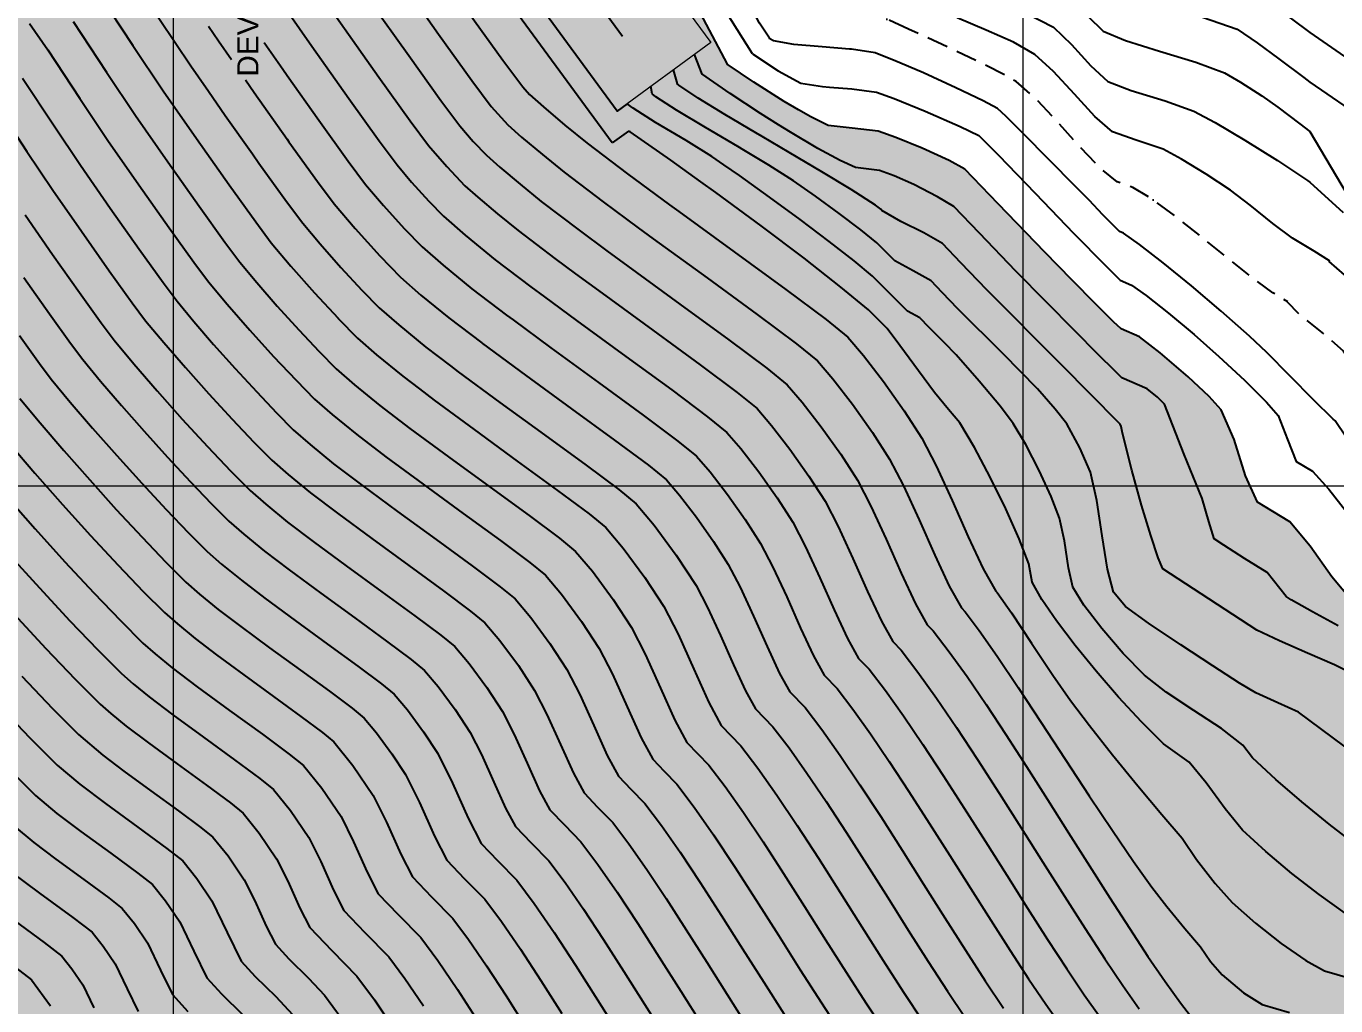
# Model space of a CAD drawing. Extents: x -3306 to 128006, y 43119 to 174431.
# Drawn here: x 62395.68 to 62434.21, y 108659.71 to 108688.53 of the extents above; entities that cross this region are included whole.
import ezdxf
from ezdxf.enums import TextEntityAlignment as Align

# ---------------------------------------------------------------- set-up
doc = ezdxf.new("R2010")
doc.units = 0
doc.header["$MEASUREMENT"] = 0
doc.linetypes.add('TRATTEGGIATA2', pattern=[0.375, 0.25, -0.125])
for name, color, linetype in [('colore lago', 131, 'Continuous'), ('coordinate', 2, 'Continuous'), ('curve livello 1m', 2, 'Continuous'), ('curve livello 5m', 7, 'Continuous'), ('LIN010CO', 2, 'Continuous'), ('LIN018CO', 6, 'Continuous'), ('LIN025CO', 7, 'Continuous')]:
    doc.layers.add(name, color=color, linetype=linetype)
doc.layers.add('Colori bordi', color=5, linetype='Continuous', plot=False)
doc.styles.add('ARIAL', font='arial.ttf')

msp = doc.modelspace()

# ---------------------------------------------------------------- hatches: boundary and pattern name
at = {"layer": 'colore lago', "lineweight": 0}
msp.add_hatch(color=256, dxfattribs=at).paths.add_polyline_path([(62346.766, 108753.305), (62348.103, 108752.427), (62352.959, 108748.821), (62356.983, 108746.672), (62359.292, 108744.895), (62360.553, 108743.926), (62363.411, 108741.712), (62365.637, 108740.673), (62363.36, 108739.839), (62368.197, 108734.582), (62381.151, 108739.327), (62381.923, 108738.487), (62377.207, 108728.317), (62382.044, 108723.06), (62383.531, 108726.268), (62384.61, 108725.772), (62384.891, 108725.5), (62385.513, 108725.007), (62386.29, 108724.44), (62387.153, 108723.834), (62388.028, 108723.224), (62388.845, 108722.646), (62389.533, 108722.136), (62390.061, 108721.586), (62390.416, 108721.182), (62391.046, 108720.467), (62391.593, 108719.84), (62392.228, 108719.121), (62392.561, 108718.731), (62392.862, 108718.087), (62393.16, 108717.245), (62394.064, 108714.455), (62394.378, 108713.747), (62394.823, 108713.14), (62395.432, 108712.426), (62396.026, 108711.854), (62396.545, 108710.804), (62395.703, 108710.571), (62400.102, 108704.942), (62413.395, 108708.628), (62414.097, 108707.729), (62408.577, 108697.972), (62412.975, 108692.343), (62413.775, 108693.757), (62413.775, 108692.195), (62414.821, 108690.222), (62415.316, 108689.288), (62415.726, 108688.514), (62415.989, 108688.018), (62416.308, 108687.414), (62417.091, 108686.877), (62417.986, 108686.309), (62418.762, 108685.857), (62419.277, 108685.61), (62419.98, 108685.523), (62420.747, 108685.436), (62421.269, 108685.254), (62422.042, 108684.935), (62422.834, 108684.575), (62423.302, 108684.318), (62424.281, 108683.305), (62425.656, 108681.875), (62426.449, 108681.066), (62427.156, 108680.351), (62427.673, 108679.833), (62427.895, 108679.62), (62428.432, 108679.384), (62429.04, 108678.92), (62429.869, 108678.212), (62430.484, 108677.629), (62430.843, 108677.243), (62431.218, 108676.364), (62431.557, 108675.296), (62431.913, 108674.527), (62432.355, 108674.247), (62432.858, 108673.942), (62433.455, 108673.231), (62434.097, 108672.326), (62434.701, 108671.601), (62435.197, 108671.28), (62435.685, 108671.01), (62436.144, 108670.755), (62436.707, 108670.388), (62437.492, 108669.855), (62438.358, 108669.253), (62439.162, 108668.678), (62440.078, 108667.996), (62441.13, 108667.19), (62442.002, 108666.501), (62442.908, 108665.758), (62443.789, 108665.021), (62444.562, 108664.359), (62445.144, 108663.844), (62445.453, 108663.547), (62446.014, 108662.665), (62446.501, 108661.941), (62447.153, 108661.7), (62448.876, 108661.081), (62447.183, 108652.749), (62446.943, 108651.566), (62441.595, 108652.495), (62436.09, 108653.04), (62430.527, 108653.236), (62424.984, 108653.069), (62419.433, 108652.547), (62413.953, 108651.637), (62408.529, 108650.359), (62403.21, 108648.764), (62398.021, 108646.797), (62392.955, 108644.487), (62388.067, 108641.873), (62383.347, 108638.914), (62379.143, 108635.919), (62374.987, 108632.528), (62370.912, 108628.752), (62368.501, 108626.219), (62346.766, 108626.219)])

# ---------------------------------------------------------------- linework, layer by layer
at = {"layer": 'Colori bordi', "linetype": 'Continuous', "lineweight": 0, "flags": 128}
msp.add_lwpolyline([(62415.316, 108689.288), (62415.726, 108688.514), (62415.989, 108688.018), (62416.308, 108687.414), (62417.091, 108686.877), (62417.986, 108686.309), (62418.762, 108685.857), (62419.277, 108685.61), (62419.98, 108685.523), (62420.747, 108685.436), (62420.747, 108685.436), (62421.269, 108685.254), (62422.042, 108684.935), (62422.834, 108684.575), (62423.302, 108684.318), (62423.302, 108684.318), (62424.281, 108683.305), (62425.656, 108681.875), (62425.656, 108681.875), (62426.449, 108681.066), (62427.156, 108680.351), (62427.673, 108679.833), (62427.895, 108679.62), (62428.432, 108679.384), (62428.432, 108679.384), (62429.04, 108678.92), (62429.869, 108678.212), (62429.869, 108678.212), (62430.484, 108677.629), (62430.843, 108677.243), (62430.843, 108677.243), (62431.218, 108676.364), (62431.557, 108675.296), (62431.913, 108674.527), (62431.913, 108674.527), (62432.355, 108674.247), (62432.858, 108673.942), (62432.858, 108673.942), (62433.455, 108673.231), (62434.097, 108672.326), (62434.701, 108671.601)], dxfattribs=at)
at = {"layer": 'coordinate', "linetype": 'Continuous', "lineweight": 0}
for p, q in [((62425, 108762.986), (62425, 108626.219)), ((62400, 108729.257), (62400, 108626.219)), ((62378.839, 108675), (62490.266, 108675))]:
    msp.add_line(p, q, dxfattribs=at)
at = {"layer": 'curve livello 1m'}
for p, q in [((62417.05, 108687.711), (62415.494, 108690.191)), ((62433.449, 108688.343), (62435.388, 108686.992)), ((62433.449, 108686.885), (62435.388, 108685.543)), ((62433.449, 108685.432), (62434.858, 108683.042))]:
    msp.add_line(p, q, dxfattribs=at)
at = {"layer": 'curve livello 1m', "flags": 128}
for points in [[(62393.102, 108695.914), (62393.328, 108695.726), (62394.021, 108695.122), (62394.742, 108694.465), (62395.47, 108693.78), (62396.178, 108693.087), (62396.844, 108692.411), (62397.444, 108691.774), (62397.953, 108691.197), (62398.547, 108690.327), (62399.601, 108688.734), (62400.522, 108687.361), (62401.043, 108686.613)], [(62403.36, 108694.801), (62404.286, 108693.403), (62405.395, 108691.748), (62405.395, 108691.748), (62406.62, 108689.987), (62407.814, 108688.295), (62408.791, 108686.934), (62409.364, 108686.165), (62409.852, 108685.626), (62410.257, 108685.265), (62410.871, 108684.748), (62411.51, 108684.229), (62412.656, 108683.355), (62413.69, 108682.595)], [(62419.899, 108687.854), (62419.097, 108687.916), (62418.267, 108687.984), (62417.665, 108688.094), (62417.665, 108688.094), (62417.563, 108688.156), (62417.547, 108688.17), (62417.258, 108688.62), (62416.882, 108689.325), (62416.442, 108690.213), (62415.962, 108691.213), (62415.465, 108692.25), (62414.566, 108694.095), (62414.566, 108694.095)], [(62403.36, 108692.844), (62403.505, 108692.625), (62404.583, 108691.017), (62405.773, 108689.306), (62406.933, 108687.662), (62407.882, 108686.339), (62408.44, 108685.592), (62408.83, 108685.139), (62409.22, 108684.729), (62409.614, 108684.378), (62410.21, 108683.876), (62410.831, 108683.372), (62411.945, 108682.523), (62412.768, 108681.917)], [(62395.261, 108692.411), (62396.002, 108691.668), (62396.669, 108690.966), (62397.229, 108690.335), (62397.802, 108689.494), (62398.82, 108687.956), (62399.709, 108686.63), (62400.691, 108685.219), (62401.648, 108683.863), (62402.432, 108682.771), (62402.891, 108682.155), (62403.468, 108681.467), (62404.162, 108680.683), (62404.854, 108679.935)], [(62426.644, 108692.123), (62426.972, 108691.815), (62426.972, 108691.815), (62427.517, 108691.327), (62427.836, 108691.063), (62427.836, 108691.063), (62428.304, 108690.9), (62431.269, 108689.866), (62431.866, 108689.473), (62432.907, 108688.745), (62432.907, 108688.745), (62433.449, 108688.343)], [(62425.499, 108691.281), (62425.671, 108691.112), (62426.243, 108690.583), (62426.628, 108690.266), (62426.628, 108690.266), (62427.001, 108690.086), (62427.231, 108689.858), (62428.727, 108689.343), (62431.307, 108688.444), (62431.898, 108688.039), (62432.533, 108687.571), (62433.274, 108687.014), (62433.449, 108686.885)], [(62403.36, 108690.898), (62403.771, 108690.286), (62404.926, 108688.625), (62406.052, 108687.029), (62406.974, 108685.745), (62407.515, 108685.019), (62408.052, 108684.396), (62408.589, 108683.832), (62408.971, 108683.492), (62409.55, 108683.004), (62410.153, 108682.514), (62411.234, 108681.69), (62411.846, 108681.24)], [(62424.417, 108690.485), (62424.592, 108690.32), (62424.963, 108690.007), (62425.71, 108689.648), (62426.452, 108689.291), (62426.921, 108688.82), (62427.367, 108688.379), (62428.027, 108688.106), (62429.028, 108687.794), (62430.091, 108687.468), (62430.936, 108687.152), (62431.411, 108686.881), (62432.039, 108686.479), (62432.502, 108686.141), (62433.154, 108685.65), (62433.449, 108685.432)], [(62408.695, 108688.929), (62409.699, 108687.529), (62410.289, 108686.738), (62410.484, 108686.522), (62410.9, 108686.152), (62411.531, 108685.62), (62412.188, 108685.087), (62413.367, 108684.188), (62414.611, 108683.273)], [(62395.78, 108688.611), (62396.312, 108687.83), (62397.259, 108686.4), (62398.085, 108685.168), (62398.998, 108683.856), (62399.887, 108682.596), (62400.615, 108681.582), (62401.042, 108681.009), (62401.593, 108680.347), (62402.256, 108679.587), (62402.956, 108678.813), (62403.619, 108678.108), (62404.167, 108677.553), (62404.687, 108677.099), (62405.403, 108676.513), (62406.257, 108675.861), (62407.355, 108675.054), (62408.535, 108674.195), (62409.637, 108673.392), (62410.498, 108672.751), (62410.957, 108672.375), (62411.433, 108671.813), (62412.019, 108671.014), (62412.539, 108670.22), (62412.929, 108669.459), (62413.359, 108668.503), (62413.772, 108667.591), (62414.113, 108666.96), (62414.447, 108666.61), (62414.825, 108666.223), (62415.335, 108665.552), (62415.906, 108664.735), (62416.52, 108663.808), (62417.161, 108662.812), (62417.812, 108661.784), (62418.456, 108660.764), (62419.078, 108659.789), (62419.659, 108658.9)], [(62401.043, 108688.527), (62401.334, 108688.092), (62401.716, 108687.543)], [(62434.69, 108681.013), (62434.016, 108681.604), (62434.027, 108681.627), (62433.574, 108681.908), (62432.935, 108682.287), (62432.935, 108682.287), (62432.36, 108682.723), (62431.692, 108683.261), (62431.112, 108683.702), (62431.112, 108683.702), (62430.4, 108684.17), (62429.668, 108684.617), (62429.136, 108684.908), (62429.136, 108684.908), (62428.336, 108685.177), (62427.64, 108685.422), (62427.64, 108685.422), (62427.126, 108685.868), (62426.524, 108686.523), (62425.909, 108687.196), (62425.354, 108687.699), (62425.354, 108687.699), (62424.726, 108688.056), (62423.928, 108688.413), (62423.072, 108688.771)], [(62402.686, 108688.047), (62403.232, 108687.262), (62403.36, 108687.081)], [(62417.05, 108687.711), (62417.804, 108687.213), (62418.471, 108686.852), (62419.114, 108686.751), (62419.32, 108686.736)], [(62420.676, 108687.734), (62420.659, 108687.741), (62420.659, 108687.741), (62419.96, 108687.849), (62419.899, 108687.854)], [(62434.819, 108675.983), (62434.191, 108676.913), (62434.191, 108676.913), (62434.183, 108676.926), (62434.135, 108676.968), (62433.554, 108677.536), (62432.857, 108678.242), (62432.184, 108678.923), (62431.677, 108679.412), (62431.677, 108679.412), (62430.841, 108680.147), (62429.964, 108680.89), (62429.133, 108681.568), (62428.437, 108682.108), (62427.967, 108682.438), (62427.967, 108682.438), (62427.85, 108682.49), (62427.362, 108682.981), (62426.953, 108683.405), (62426.568, 108683.805), (62426.568, 108683.805), (62425.763, 108684.619), (62425.037, 108685.346), (62424.499, 108685.878), (62424.256, 108686.107), (62424.256, 108686.107), (62423.838, 108686.33), (62423.033, 108686.718), (62422.083, 108687.153), (62422.083, 108687.153), (62421.201, 108687.532), (62420.676, 108687.734)], [(62395.568, 108686.997), (62396.478, 108685.622), (62397.273, 108684.437), (62398.151, 108683.175), (62399.006, 108681.963), (62399.706, 108680.987), (62400.117, 108680.436), (62400.609, 108679.842), (62401.195, 108679.164), (62401.829, 108678.454), (62402.461, 108677.765), (62403.046, 108677.148), (62403.536, 108676.656), (62404.036, 108676.22), (62404.725, 108675.655), (62405.547, 108675.029), (62406.603, 108674.252), (62407.738, 108673.426), (62408.797, 108672.653), (62409.626, 108672.036), (62410.068, 108671.675), (62410.526, 108671.134), (62411.09, 108670.366), (62411.59, 108669.601), (62411.965, 108668.869), (62412.378, 108667.95), (62412.776, 108667.072), (62413.104, 108666.465), (62413.469, 108666.083), (62413.883, 108665.659), (62414.374, 108665.013), (62414.923, 108664.226), (62415.514, 108663.334), (62416.131, 108662.375), (62416.758, 108661.385), (62417.379, 108660.403), (62417.977, 108659.465)], [(62402.13, 108686.948), (62402.385, 108686.581), (62403.36, 108685.2)], [(62403.36, 108687.081), (62404.291, 108685.762), (62405.157, 108684.555), (62405.665, 108683.873), (62406.189, 108683.256), (62406.804, 108682.576), (62407.326, 108682.038), (62407.944, 108681.498), (62408.796, 108680.8), (62409.812, 108680.025), (62410.003, 108679.884)], [(62417.812, 108685.627), (62417.289, 108685.955), (62416.395, 108686.544), (62415.559, 108687.127)], [(62401.043, 108686.613), (62401.538, 108685.9), (62402.337, 108684.769)], [(62416.796, 108684.88), (62416.618, 108684.986), (62415.666, 108685.546), (62414.815, 108686.057), (62414.207, 108686.452), (62414.207, 108686.452), (62414.098, 108686.537)], [(62417.337, 108685.278), (62417.151, 108685.387), (62416.236, 108685.93), (62415.454, 108686.41), (62414.878, 108686.793), (62414.878, 108686.793), (62414.833, 108686.828)], [(62419.32, 108686.736), (62419.974, 108686.688), (62420.703, 108686.589), (62421.216, 108686.4), (62422.126, 108686.024), (62423.161, 108685.574), (62423.707, 108685.311), (62424.289, 108684.732), (62425.367, 108683.614), (62426.509, 108682.428), (62427.423, 108681.5), (62427.872, 108681.055), (62428.199, 108680.911), (62428.634, 108680.6), (62429.288, 108680.081), (62430.041, 108679.452), (62430.773, 108678.812), (62431.525, 108678.11), (62432.172, 108677.467), (62432.518, 108677.077), (62432.79, 108676.369), (62433.051, 108675.724), (62433.522, 108675.432), (62434.01, 108674.91), (62434.535, 108674.225)], [(62394.823, 108686.165), (62395.697, 108684.844), (62396.461, 108683.706), (62397.304, 108682.494), (62398.125, 108681.329), (62398.798, 108680.392), (62399.193, 108679.863), (62399.726, 108679.219), (62400.363, 108678.482), (62401.051, 108677.711), (62401.738, 108676.963), (62402.373, 108676.293), (62402.904, 108675.759), (62403.384, 108675.34), (62404.046, 108674.798), (62404.836, 108674.196), (62405.85, 108673.45), (62406.941, 108672.657), (62407.958, 108671.915), (62408.754, 108671.321), (62409.178, 108670.975), (62409.618, 108670.455), (62410.16, 108669.717), (62410.64, 108668.983), (62411.001, 108668.28), (62411.397, 108667.396), (62411.779, 108666.553), (62412.094, 108665.97), (62412.492, 108665.555), (62412.941, 108665.095), (62413.413, 108664.474), (62413.941, 108663.717), (62414.509, 108662.86), (62415.102, 108661.938), (62415.705, 108660.986), (62416.301, 108660.042), (62416.876, 108659.14)], [(62416.211, 108684.45), (62415.853, 108684.698), (62415.853, 108684.698), (62415.095, 108685.166), (62414.197, 108685.695), (62413.536, 108686.111), (62413.536, 108686.111), (62413.363, 108686.246)], [(62434.286, 108670.881), (62433.522, 108671.295), (62432.901, 108671.647), (62432.901, 108671.647), (62432.751, 108671.744), (62432.194, 108672.451), (62431.526, 108672.866), (62430.922, 108673.254), (62430.636, 108673.446), (62430.636, 108673.446), (62430.481, 108673.951), (62430.284, 108674.628), (62430.284, 108674.628), (62429.752, 108675.927), (62429.168, 108677.409), (62428.965, 108677.611), (62428.665, 108677.856), (62427.917, 108678.184), (62427.709, 108678.384), (62427.218, 108678.872), (62426.52, 108679.575), (62425.69, 108680.416), (62424.802, 108681.321), (62424.802, 108681.321), (62423.732, 108682.435), (62422.97, 108683.224), (62422.97, 108683.224), (62422.495, 108683.509), (62421.797, 108683.869), (62421.797, 108683.869), (62421.22, 108684.125), (62420.791, 108684.284), (62420.791, 108684.284), (62420.082, 108684.368), (62419.627, 108684.573), (62418.968, 108684.931), (62418.168, 108685.405), (62417.812, 108685.627)], [(62403.36, 108685.2), (62403.41, 108685.129), (62404.248, 108683.961), (62404.741, 108683.3), (62405.357, 108682.574), (62406.08, 108681.774), (62406.694, 108681.141), (62407.292, 108680.618), (62408.117, 108679.942), (62409.082, 108679.207)], [(62434.771, 108669.446), (62434.178, 108669.739), (62433.377, 108670.085), (62432.552, 108670.44), (62431.888, 108670.76), (62431.888, 108670.76), (62430.254, 108671.823), (62429.125, 108672.559), (62428.984, 108672.883), (62428.766, 108673.54), (62428.5, 108674.434), (62428.214, 108675.469), (62427.937, 108676.551), (62427.937, 108676.551), (62427.898, 108676.753), (62427.868, 108676.815), (62427.831, 108676.859), (62426.148, 108678.558), (62423.949, 108680.768), (62423.949, 108680.768), (62423.183, 108681.565), (62422.638, 108682.13), (62422.638, 108682.13), (62422.092, 108682.45), (62421.414, 108682.785), (62420.858, 108683.109), (62420.858, 108683.109), (62420.824, 108683.144), (62420.664, 108683.263), (62419.955, 108683.718), (62419.085, 108684.247), (62418.126, 108684.814), (62417.337, 108685.278)], [(62402.337, 108684.769), (62402.529, 108684.496), (62403.34, 108683.366), (62403.816, 108682.727), (62404.326, 108682.119), (62404.94, 108681.425), (62405.554, 108680.761), (62406.062, 108680.244), (62406.641, 108679.738), (62407.439, 108679.085), (62408.164, 108678.532)], [(62435.787, 108666.363), (62433.113, 108668.341), (62432.505, 108668.62), (62431.855, 108668.914), (62431.855, 108668.914), (62431.38, 108669.203), (62430.597, 108669.705), (62429.655, 108670.324), (62428.702, 108670.965), (62428.702, 108670.965), (62428.02, 108671.451), (62427.675, 108671.875), (62427.495, 108672.551), (62427.34, 108673.535), (62427.182, 108674.572), (62426.991, 108675.404), (62426.991, 108675.404), (62426.683, 108676.12), (62426.295, 108676.829), (62426.295, 108676.829), (62425.953, 108677.263), (62425.436, 108677.859), (62425.436, 108677.859), (62424.421, 108678.883), (62423.096, 108680.215), (62423.096, 108680.215), (62422.635, 108680.695), (62422.306, 108681.036), (62422.306, 108681.036), (62421.773, 108681.33), (62421.233, 108681.626), (62421.233, 108681.626), (62420.704, 108682.156), (62420.241, 108682.532), (62419.603, 108683.018), (62418.904, 108683.53), (62418.258, 108683.98), (62418.258, 108683.98), (62417.529, 108684.442), (62416.796, 108684.88)], [(62434.834, 108664.426), (62434.016, 108665.053), (62433.209, 108665.708), (62432.447, 108666.367), (62431.763, 108667.005), (62431.763, 108667.005), (62431.474, 108667.373), (62430.85, 108667.862), (62430.038, 108668.398), (62429.221, 108668.937), (62428.582, 108669.433), (62428.582, 108669.433), (62427.953, 108670.076), (62427.328, 108670.803), (62426.803, 108671.493), (62426.478, 108672.024), (62426.478, 108672.024), (62426.344, 108672.589), (62426.226, 108673.383), (62426.085, 108674.054), (62426.085, 108674.054), (62425.834, 108674.692), (62425.481, 108675.457), (62425.089, 108676.217), (62424.722, 108676.842), (62424.722, 108676.842), (62424.346, 108677.337), (62423.723, 108678.084), (62423.04, 108678.859), (62423.04, 108678.859), (62422.695, 108679.208), (62422.243, 108679.662), (62422.243, 108679.662), (62421.974, 108679.942), (62421.608, 108680.143), (62421.125, 108680.623), (62420.585, 108681.169), (62420.585, 108681.169), (62420.037, 108681.621), (62419.305, 108682.194), (62418.454, 108682.836), (62417.552, 108683.5), (62416.663, 108684.137), (62416.211, 108684.45)], [(62414.611, 108683.273), (62414.882, 108683.074), (62416.51, 108681.89), (62418.029, 108680.782), (62419.217, 108679.896), (62419.851, 108679.379), (62420.32, 108678.84), (62420.909, 108678.072), (62421.514, 108677.213), (62422.034, 108676.405), (62422.458, 108675.597), (62422.926, 108674.575), (62423.399, 108673.507), (62423.839, 108672.562), (62424.205, 108671.907), (62424.248, 108671.862), (62424.675, 108671.265), (62425.262, 108670.376), (62425.882, 108669.437), (62426.403, 108668.685), (62426.961, 108667.955), (62427.647, 108667.089), (62428.384, 108666.182), (62429.091, 108665.332), (62429.69, 108664.636), (62430.113, 108664.008), (62430.66, 108663.308), (62431.168, 108662.746), (62431.168, 108662.746), (62431.846, 108662.138), (62432.608, 108661.537), (62433.327, 108661.037), (62433.876, 108660.732), (62433.876, 108660.732), (62434.629, 108660.523)], [(62395.648, 108682.974), (62396.457, 108681.813), (62397.245, 108680.696), (62397.889, 108679.798), (62398.268, 108679.29), (62398.844, 108678.595), (62399.531, 108677.801), (62400.273, 108676.969), (62401.014, 108676.161), (62401.699, 108675.438), (62402.273, 108674.862), (62402.733, 108674.46), (62403.368, 108673.94), (62404.125, 108673.363), (62405.097, 108672.648), (62406.143, 108671.887), (62407.119, 108671.176), (62407.882, 108670.607), (62408.289, 108670.274), (62408.711, 108669.776), (62409.23, 108669.068), (62409.691, 108668.364), (62410.036, 108667.69), (62410.417, 108666.843), (62410.783, 108666.035), (62411.085, 108665.476), (62411.514, 108665.028), (62411.999, 108664.531), (62412.5, 108663.868), (62413.065, 108663.051), (62413.673, 108662.125), (62414.304, 108661.137), (62414.939, 108660.132), (62415.559, 108659.155)], [(62413.69, 108682.595), (62414.129, 108682.272), (62415.713, 108681.12), (62417.19, 108680.043), (62418.345, 108679.182), (62418.962, 108678.678), (62419.418, 108678.154), (62419.99, 108677.407), (62420.579, 108676.573), (62421.085, 108675.786), (62421.496, 108675.001), (62421.952, 108674.007), (62422.412, 108672.968), (62422.84, 108672.049), (62423.196, 108671.412), (62423.306, 108671.298), (62423.717, 108670.751), (62424.246, 108669.991), (62424.864, 108669.071), (62425.54, 108668.045), (62426.248, 108666.966), (62426.957, 108665.888), (62427.638, 108664.865), (62428.263, 108663.949), (62428.802, 108663.195), (62429.239, 108662.631), (62429.767, 108661.98), (62430.229, 108661.437), (62430.529, 108661.011), (62430.87, 108660.617), (62430.87, 108660.617), (62431.496, 108660.092), (62432.046, 108659.743), (62432.046, 108659.743), (62432.851, 108659.509)], [(62412.768, 108681.917), (62413.377, 108681.47), (62414.915, 108680.351), (62416.351, 108679.304), (62417.473, 108678.467), (62418.072, 108677.978), (62418.516, 108677.469), (62419.072, 108676.743), (62419.644, 108675.932), (62420.135, 108675.168), (62420.135, 108675.168), (62420.535, 108674.404), (62420.978, 108673.439), (62421.425, 108672.43), (62421.841, 108671.536), (62422.187, 108670.917), (62422.364, 108670.734), (62422.84, 108670.117), (62423.362, 108669.39), (62423.921, 108668.572), (62424.508, 108667.684), (62425.115, 108666.746), (62425.732, 108665.776), (62426.352, 108664.796), (62426.965, 108663.824), (62427.564, 108662.881), (62428.14, 108661.986), (62428.684, 108661.16), (62429.187, 108660.421), (62429.642, 108659.79), (62430.038, 108659.287)], [(62411.846, 108681.24), (62412.624, 108680.668), (62414.118, 108679.581), (62415.511, 108678.565), (62416.601, 108677.753), (62417.183, 108677.278), (62417.613, 108676.783), (62418.153, 108676.078), (62418.709, 108675.291), (62419.186, 108674.549), (62419.574, 108673.808), (62420.004, 108672.871), (62420.438, 108671.891), (62420.842, 108671.023), (62421.177, 108670.423), (62421.421, 108670.17), (62421.919, 108669.524), (62422.467, 108668.756), (62423.054, 108667.891), (62423.671, 108666.952), (62424.307, 108665.962), (62424.951, 108664.947), (62425.594, 108663.928), (62426.226, 108662.93), (62426.836, 108661.977), (62427.413, 108661.092), (62427.948, 108660.299), (62428.431, 108659.621)], [(62404.854, 108679.935), (62404.856, 108679.932), (62405.431, 108679.347), (62405.99, 108678.859), (62406.76, 108678.227), (62407.247, 108677.857)], [(62410.003, 108679.884), (62411.119, 108679.064), (62412.523, 108678.043), (62413.833, 108677.087), (62414.857, 108676.323), (62415.404, 108675.877), (62415.809, 108675.412), (62416.316, 108674.75), (62416.838, 108674.01), (62417.287, 108673.312), (62417.652, 108672.616), (62418.056, 108671.734), (62418.464, 108670.813), (62418.843, 108669.998), (62419.159, 108669.433), (62419.537, 108669.042), (62420.005, 108668.434), (62420.521, 108667.712), (62421.073, 108666.897), (62421.654, 108666.014), (62422.252, 108665.083), (62422.858, 108664.127), (62423.463, 108663.169), (62424.058, 108662.23), (62424.631, 108661.333), (62425.175, 108660.5), (62425.678, 108659.754), (62426.132, 108659.116)], [(62395.483, 108679.43), (62396.072, 108678.608), (62396.418, 108678.144), (62396.975, 108677.47), (62397.632, 108676.704), (62398.348, 108675.893), (62399.085, 108675.079), (62399.8, 108674.307), (62400.455, 108673.622), (62401.009, 108673.069), (62401.43, 108672.701), (62402.011, 108672.225), (62402.703, 108671.698), (62403.592, 108671.044), (62404.548, 108670.348), (62405.44, 108669.698), (62406.138, 108669.178), (62406.51, 108668.874), (62406.896, 108668.418), (62407.371, 108667.771), (62407.792, 108667.127), (62408.222, 108666.261), (62408.683, 108665.228), (62409.067, 108664.486), (62409.558, 108663.972), (62410.114, 108663.403), (62410.628, 108662.719), (62411.212, 108661.866), (62411.839, 108660.901), (62412.486, 108659.883), (62413.127, 108658.869)], [(62409.082, 108679.207), (62409.101, 108679.192), (62410.366, 108678.262), (62411.725, 108677.273), (62412.994, 108676.348), (62413.985, 108675.609), (62414.515, 108675.177), (62414.906, 108674.727), (62415.398, 108674.085), (62415.903, 108673.369), (62416.337, 108672.694), (62416.691, 108672.019), (62417.082, 108671.166), (62417.477, 108670.275), (62417.844, 108669.485), (62418.15, 108668.939), (62418.595, 108668.478), (62419.085, 108667.839), (62419.628, 108667.073), (62420.211, 108666.208), (62420.822, 108665.271), (62421.45, 108664.289), (62422.083, 108663.288), (62422.71, 108662.296), (62423.318, 108661.339), (62423.897, 108660.444), (62424.435, 108659.639)], [(62408.164, 108678.532), (62408.39, 108678.359), (62409.613, 108677.46), (62410.928, 108676.504), (62412.154, 108675.609), (62413.113, 108674.894), (62413.625, 108674.476), (62414.156, 108673.85), (62414.808, 108672.96), (62415.388, 108672.075), (62415.73, 108671.423), (62416.108, 108670.598), (62416.49, 108669.736), (62416.845, 108668.973), (62417.141, 108668.444), (62417.652, 108667.914), (62418.127, 108667.296), (62418.652, 108666.555), (62419.216, 108665.718), (62419.807, 108664.811), (62420.415, 108663.861), (62421.028, 108662.892), (62421.634, 108661.932), (62422.223, 108661.006), (62422.783, 108660.141), (62423.303, 108659.362)], [(62407.247, 108677.857), (62407.679, 108677.527), (62408.861, 108676.658), (62410.13, 108675.734), (62411.315, 108674.87), (62412.241, 108674.18), (62412.736, 108673.776), (62413.248, 108673.171), (62413.879, 108672.312), (62414.438, 108671.457), (62414.858, 108670.638), (62415.32, 108669.61), (62415.764, 108668.628), (62416.131, 108667.949), (62416.71, 108667.351), (62417.209, 108666.697), (62417.765, 108665.907), (62418.362, 108665.014), (62418.987, 108664.048), (62419.627, 108663.043), (62420.267, 108662.03), (62420.893, 108661.041), (62421.492, 108660.108), (62422.05, 108659.263)], [(62378.839, 108677.484), (62378.841, 108677.483), (62379.863, 108676.775), (62380.8, 108676.15), (62381.616, 108675.696), (62382.217, 108675.199), (62382.901, 108674.554), (62383.463, 108673.955), (62383.812, 108673.436), (62384.278, 108672.739), (62384.914, 108671.83), (62385.322, 108671.27), (62386.305, 108670.078), (62387.465, 108668.727), (62388.73, 108667.293), (62390.031, 108665.856), (62391.294, 108664.493), (62392.451, 108663.283), (62393.43, 108662.305), (62393.868, 108661.937), (62394.56, 108661.419), (62395.369, 108660.83), (62395.837, 108660.47), (62396.398, 108659.705)], [(62395.494, 108677.571), (62396.086, 108676.854), (62396.785, 108676.04), (62397.547, 108675.176), (62398.33, 108674.31), (62399.091, 108673.489), (62399.788, 108672.761), (62400.378, 108672.172), (62400.779, 108671.821), (62401.332, 108671.368), (62401.992, 108670.865), (62402.839, 108670.241), (62403.751, 108669.579), (62404.601, 108668.959), (62405.266, 108668.463), (62405.621, 108668.173), (62405.988, 108667.739), (62406.441, 108667.122), (62406.843, 108666.509), (62407.253, 108665.683), (62407.692, 108664.698), (62408.058, 108663.991), (62408.58, 108663.445), (62409.172, 108662.839), (62409.663, 108662.186), (62410.219, 108661.372), (62410.818, 108660.452), (62411.435, 108659.48)], [(62395.197, 108676.238), (62395.937, 108675.375), (62396.745, 108674.459), (62397.576, 108673.541), (62398.383, 108672.671), (62399.121, 108671.899), (62399.746, 108671.275), (62400.128, 108670.941), (62400.653, 108670.511), (62401.281, 108670.032), (62402.087, 108669.439), (62402.953, 108668.809), (62403.762, 108668.22), (62404.394, 108667.748), (62404.731, 108667.473), (62405.294, 108666.777), (62405.893, 108665.89), (62406.283, 108665.105), (62406.701, 108664.169), (62407.048, 108663.497), (62407.603, 108662.917), (62408.229, 108662.275), (62408.697, 108661.653), (62409.227, 108660.878), (62409.797, 108660.002), (62410.384, 108659.077)], [(62395.09, 108674.71), (62395.944, 108673.743), (62396.821, 108672.773), (62397.674, 108671.854), (62398.454, 108671.038), (62399.115, 108670.378), (62399.476, 108670.062), (62399.975, 108669.653), (62400.713, 108669.094), (62401.662, 108668.399), (62402.63, 108667.695), (62403.421, 108667.111), (62403.842, 108666.773), (62404.375, 108666.113), (62404.944, 108665.272), (62405.313, 108664.527), (62405.709, 108663.639), (62406.039, 108663.002), (62406.625, 108662.39), (62407.287, 108661.711), (62407.791, 108661.035), (62408.367, 108660.184), (62408.984, 108659.226)], [(62395.312, 108671.236), (62396.256, 108670.218), (62397.12, 108669.314), (62397.851, 108668.584), (62398.174, 108668.302), (62398.618, 108667.938), (62399.275, 108667.44), (62400.121, 108666.821), (62400.983, 108666.194), (62401.688, 108665.673), (62402.063, 108665.372), (62402.538, 108664.784), (62403.045, 108664.035), (62403.374, 108663.371), (62403.727, 108662.581), (62404.021, 108662.013), (62404.669, 108661.335), (62405.403, 108660.583), (62405.923, 108659.879), (62406.523, 108658.98)], [(62395.547, 108669.4), (62396.453, 108668.453), (62397.22, 108667.687), (62397.939, 108667.081), (62398.556, 108666.613), (62399.351, 108666.032), (62400.16, 108665.443), (62400.821, 108664.954), (62401.174, 108664.672), (62401.62, 108664.12), (62402.095, 108663.416), (62402.405, 108662.794), (62402.736, 108662.051), (62403.011, 108661.518), (62403.408, 108661.085), (62403.985, 108660.521), (62404.46, 108660.019), (62404.95, 108659.356)], [(62394.839, 108668.582), (62395.786, 108667.591), (62396.588, 108666.79), (62397.261, 108666.224), (62398.014, 108665.656), (62398.966, 108664.962), (62399.822, 108664.336), (62400.284, 108663.971), (62400.701, 108663.456), (62401.146, 108662.798), (62401.592, 108661.863), (62402.002, 108661.023), (62402.417, 108660.57), (62403.021, 108659.98), (62403.518, 108659.455)], [(62395.119, 108666.73), (62395.956, 108665.893), (62396.582, 108665.366), (62397.283, 108664.838), (62398.169, 108664.193), (62398.964, 108663.61), (62399.395, 108663.271), (62399.783, 108662.791), (62400.196, 108662.179), (62400.611, 108661.31), (62400.993, 108660.529), (62401.426, 108660.056), (62402.056, 108659.439)], [(62395.225, 108663.651), (62396.066, 108663.023), (62397.048, 108662.308), (62397.616, 108661.87), (62397.946, 108661.463), (62398.297, 108660.942), (62398.65, 108660.203), (62398.975, 108659.539)], [(62395.313, 108662.221), (62396.208, 108661.569), (62396.727, 108661.17), (62397.027, 108660.798), (62397.348, 108660.324), (62397.669, 108659.65)]]:
    msp.add_lwpolyline(points, dxfattribs=at)
at = {"layer": 'curve livello 1m', "color": 152, "linetype": 'TRATTEGGIATA2', "ltscale": 2.5, "flags": 128}
for points in [[(62421.641, 108688.443), (62421.004, 108688.732), (62421.004, 108688.732), (62420.615, 108688.893), (62419.736, 108688.996), (62419.147, 108689.309), (62418.495, 108689.773), (62417.978, 108690.249), (62417.978, 108690.249), (62417.657, 108690.734), (62417.216, 108691.548), (62416.701, 108692.554), (62416.162, 108693.617), (62415.485, 108694.902), (62415.485, 108694.902)], [(62449.759, 108665.424), (62448.276, 108666.618), (62447.444, 108667.222), (62446.711, 108667.701), (62446.711, 108667.701), (62446.04, 108668.037), (62445.194, 108668.407), (62444.395, 108668.759), (62443.867, 108669.043), (62443.867, 108669.043), (62443.461, 108669.452), (62442.915, 108670.073), (62442.426, 108670.587), (62442.426, 108670.587), (62442.022, 108670.905), (62441.327, 108671.424), (62440.565, 108671.991), (62439.958, 108672.455), (62439.958, 108672.455), (62439.101, 108673.144), (62438.297, 108673.805), (62437.668, 108674.337), (62437.338, 108674.637), (62437.338, 108674.637), (62437.023, 108675.02), (62436.567, 108675.627), (62436.053, 108676.347), (62435.565, 108677.065), (62435.565, 108677.065), (62435.174, 108677.72), (62434.735, 108678.49), (62434.437, 108678.97), (62434.437, 108678.97), (62433.864, 108679.48), (62433.162, 108680.028), (62432.794, 108680.41), (62432.794, 108680.41), (62432.798, 108680.419), (62432.36, 108680.684), (62431.737, 108681.144), (62430.997, 108681.73), (62430.218, 108682.359), (62429.474, 108682.948), (62428.842, 108683.416), (62428.842, 108683.416), (62428.236, 108683.786), (62427.777, 108683.944), (62427.254, 108684.378), (62426.646, 108685.017), (62426.003, 108685.735), (62425.373, 108686.406), (62424.805, 108686.903), (62424.805, 108686.903), (62424.471, 108687.091), (62423.833, 108687.412), (62422.982, 108687.822), (62422.008, 108688.276), (62421.641, 108688.443)]]:
    msp.add_lwpolyline(points, dxfattribs=at)
at = {"layer": 'curve livello 1m', "lineweight": 0}
msp.add_circle((62350, 108775), 65655.947, dxfattribs=at)
at = {"layer": 'curve livello 5m'}
for p, q in [((62413.775, 108692.195), (62416.308, 108687.414)), ((62413.401, 108685.443), (62412.922, 108685.091)), ((62433.449, 108683.936), (62434.431, 108683.042))]:
    msp.add_line(p, q, dxfattribs=at)
at = {"layer": 'curve livello 5m', "flags": 128}
for points in [[(62412.922, 108685.091), (62401.62, 108700.498), (62393.116, 108707.368), (62387.895, 108714.19)], [(62423.367, 108689.713), (62424.11, 108689.329), (62425.099, 108688.912), (62425.903, 108688.495), (62426.433, 108687.992), (62427.007, 108687.356), (62427.504, 108686.901), (62428.191, 108686.635), (62429.192, 108686.331), (62430.036, 108686.03), (62430.666, 108685.694), (62431.538, 108685.177), (62432.496, 108684.577), (62433.382, 108683.989), (62433.449, 108683.936)], [(62403.36, 108688.977), (62404.079, 108687.944), (62405.172, 108686.396), (62406.065, 108685.15), (62406.59, 108684.446), (62406.59, 108684.446), (62407.021, 108683.938), (62407.528, 108683.378), (62407.957, 108682.935), (62407.957, 108682.935), (62408.595, 108682.377), (62409.474, 108681.657), (62409.474, 108681.657), (62410.523, 108680.857), (62410.925, 108680.562)], [(62397.057, 108688.662), (62398.04, 108687.178), (62398.897, 108685.899), (62398.897, 108685.899), (62399.845, 108684.538), (62400.768, 108683.229), (62401.523, 108682.177), (62401.967, 108681.582), (62401.967, 108681.582), (62402.466, 108680.982), (62403.067, 108680.294), (62403.702, 108679.592), (62404.302, 108678.953), (62404.799, 108678.45), (62405.338, 108677.979), (62406.082, 108677.37), (62406.968, 108676.694), (62408.108, 108675.856), (62409.333, 108674.965), (62410.476, 108674.131), (62411.37, 108673.465), (62411.846, 108673.076), (62412.341, 108672.492), (62412.949, 108671.663), (62413.489, 108670.838), (62413.893, 108670.049), (62414.339, 108669.056), (62414.768, 108668.109), (62415.122, 108667.454), (62415.768, 108666.787), (62416.25, 108666.156), (62416.786, 108665.393), (62417.363, 108664.531), (62417.966, 108663.599), (62418.584, 108662.628), (62419.201, 108661.65), (62419.806, 108660.695), (62420.384, 108659.795), (62420.923, 108658.979)], [(62418.406, 108686.064), (62417.986, 108686.309), (62417.091, 108686.877), (62416.308, 108687.414)], [(62434.701, 108671.601), (62434.097, 108672.326), (62433.455, 108673.231), (62432.858, 108673.942), (62432.858, 108673.942), (62432.355, 108674.247), (62431.913, 108674.527), (62431.913, 108674.527), (62431.557, 108675.296), (62431.218, 108676.364), (62430.843, 108677.243), (62430.843, 108677.243), (62430.484, 108677.629), (62429.869, 108678.212), (62429.869, 108678.212), (62429.04, 108678.92), (62428.432, 108679.384), (62428.432, 108679.384), (62427.895, 108679.62), (62427.673, 108679.833), (62427.156, 108680.351), (62426.449, 108681.066), (62425.656, 108681.875), (62425.656, 108681.875), (62424.281, 108683.305), (62423.302, 108684.318), (62423.302, 108684.318), (62422.834, 108684.575), (62422.042, 108684.935), (62421.269, 108685.254), (62420.747, 108685.436), (62420.747, 108685.436), (62419.98, 108685.523), (62419.277, 108685.61), (62418.762, 108685.857), (62418.406, 108686.064)], [(62415.533, 108683.951), (62414.649, 108684.584), (62413.447, 108685.415), (62413.447, 108685.415), (62413.401, 108685.443)], [(62434.492, 108662.433), (62433.721, 108662.982), (62432.921, 108663.601), (62432.149, 108664.247), (62431.465, 108664.876), (62431.465, 108664.876), (62430.955, 108665.498), (62430.403, 108666.267), (62429.901, 108666.876), (62429.901, 108666.876), (62429.144, 108667.415), (62428.494, 108668.058), (62427.821, 108668.782), (62427.158, 108669.547), (62426.539, 108670.309), (62425.997, 108671.029), (62425.566, 108671.664), (62425.281, 108672.173), (62425.281, 108672.173), (62425.178, 108672.705), (62424.895, 108673.443), (62424.502, 108674.327), (62424.047, 108675.257), (62423.58, 108676.133), (62423.148, 108676.856), (62423.148, 108676.856), (62422.82, 108677.253), (62422.404, 108677.749), (62422.404, 108677.749), (62421.93, 108678.387), (62421.387, 108679.137), (62421.009, 108679.636), (62421.009, 108679.636), (62420.466, 108680.182), (62419.652, 108680.853), (62418.567, 108681.701), (62417.306, 108682.654), (62415.967, 108683.639), (62415.533, 108683.951)], [(62395.61, 108681.131), (62396.364, 108680.063), (62396.981, 108679.203), (62397.343, 108678.717), (62397.343, 108678.717), (62397.864, 108678.086), (62398.479, 108677.369), (62399.15, 108676.609), (62399.839, 108675.847), (62400.509, 108675.125), (62401.122, 108674.484), (62401.641, 108673.966), (62402.082, 108673.58), (62402.689, 108673.083), (62403.414, 108672.531), (62404.345, 108671.846), (62405.346, 108671.118), (62406.28, 108670.437), (62407.01, 108669.892), (62407.399, 108669.574), (62407.803, 108669.097), (62408.3, 108668.42), (62408.741, 108667.746), (62409.072, 108667.101), (62409.436, 108666.29), (62409.787, 108665.516), (62410.076, 108664.981), (62410.536, 108664.5), (62411.056, 108663.967), (62411.537, 108663.332), (62412.078, 108662.549), (62412.66, 108661.662), (62413.265, 108660.715), (62413.874, 108659.752), (62414.467, 108658.816)], [(62410.925, 108680.562), (62411.871, 108679.866), (62413.32, 108678.812), (62414.672, 108677.826), (62415.729, 108677.038), (62416.294, 108676.577), (62416.711, 108676.098), (62417.235, 108675.414), (62417.773, 108674.65), (62418.236, 108673.931), (62418.613, 108673.212), (62419.03, 108672.302), (62419.451, 108671.352), (62419.842, 108670.511), (62420.168, 108669.928), (62420.479, 108669.606), (62420.962, 108668.979), (62421.494, 108668.234), (62422.064, 108667.394), (62422.662, 108666.483), (62423.279, 108665.523), (62423.905, 108664.537), (62424.529, 108663.548), (62425.142, 108662.58), (62425.733, 108661.655), (62426.294, 108660.796), (62426.813, 108660.026), (62427.282, 108659.368)], [(62395.142, 108673.026), (62396.067, 108672.004), (62396.965, 108671.036), (62397.787, 108670.176), (62398.483, 108669.481), (62398.825, 108669.182), (62399.296, 108668.796), (62399.994, 108668.267), (62400.892, 108667.61), (62401.806, 108666.945), (62402.554, 108666.392), (62402.952, 108666.072), (62403.457, 108665.449), (62403.994, 108664.653), (62404.344, 108663.949), (62404.718, 108663.11), (62405.03, 108662.507), (62405.647, 108661.862), (62406.345, 108661.147), (62406.822, 108660.507), (62407.367, 108659.701)], [(62395.325, 108664.996), (62395.904, 108664.509), (62396.552, 108664.021), (62397.371, 108663.423), (62398.107, 108662.884), (62398.505, 108662.571), (62398.864, 108662.127), (62399.247, 108661.561), (62399.63, 108660.757), (62399.984, 108660.034), (62400.435, 108659.541)]]:
    msp.add_lwpolyline(points, dxfattribs=at)
at = {"layer": 'LIN010CO'}
for p, q in [((62415.335, 108687.693), (62415.563, 108687.118)), ((62414.718, 108687.24), (62414.833, 108686.828)), ((62414.098, 108686.537), (62414.061, 108686.758))]:
    msp.add_line(p, q, dxfattribs=at)
at = {"layer": 'LIN018CO', "flags": 128}
for points in [[(62413.363, 108686.246), (62413.066, 108686.028), (62402.109, 108700.965), (62398.666, 108703.746)], [(62413.229, 108688.224), (62410.602, 108691.804)]]:
    msp.add_lwpolyline(points, dxfattribs=at)
at = {"layer": 'LIN025CO', "linetype": 'Continuous', "lineweight": 0, "flags": 128}
msp.add_lwpolyline([(62414.445, 108689.93), (62415.823, 108688.051), (62413.066, 108686.028), (62402.109, 108700.965)], dxfattribs=at)

# ---------------------------------------------------------------- texts
at = {"layer": 'coordinate', "color": 1, "style": 'ARIAL'}
msp.add_text('DEVERSOIR 2', height=0.625, rotation=90, dxfattribs=at).set_placement((62402.201, 108689.978), align=Align.MIDDLE)

doc.saveas('drawing.dxf')
